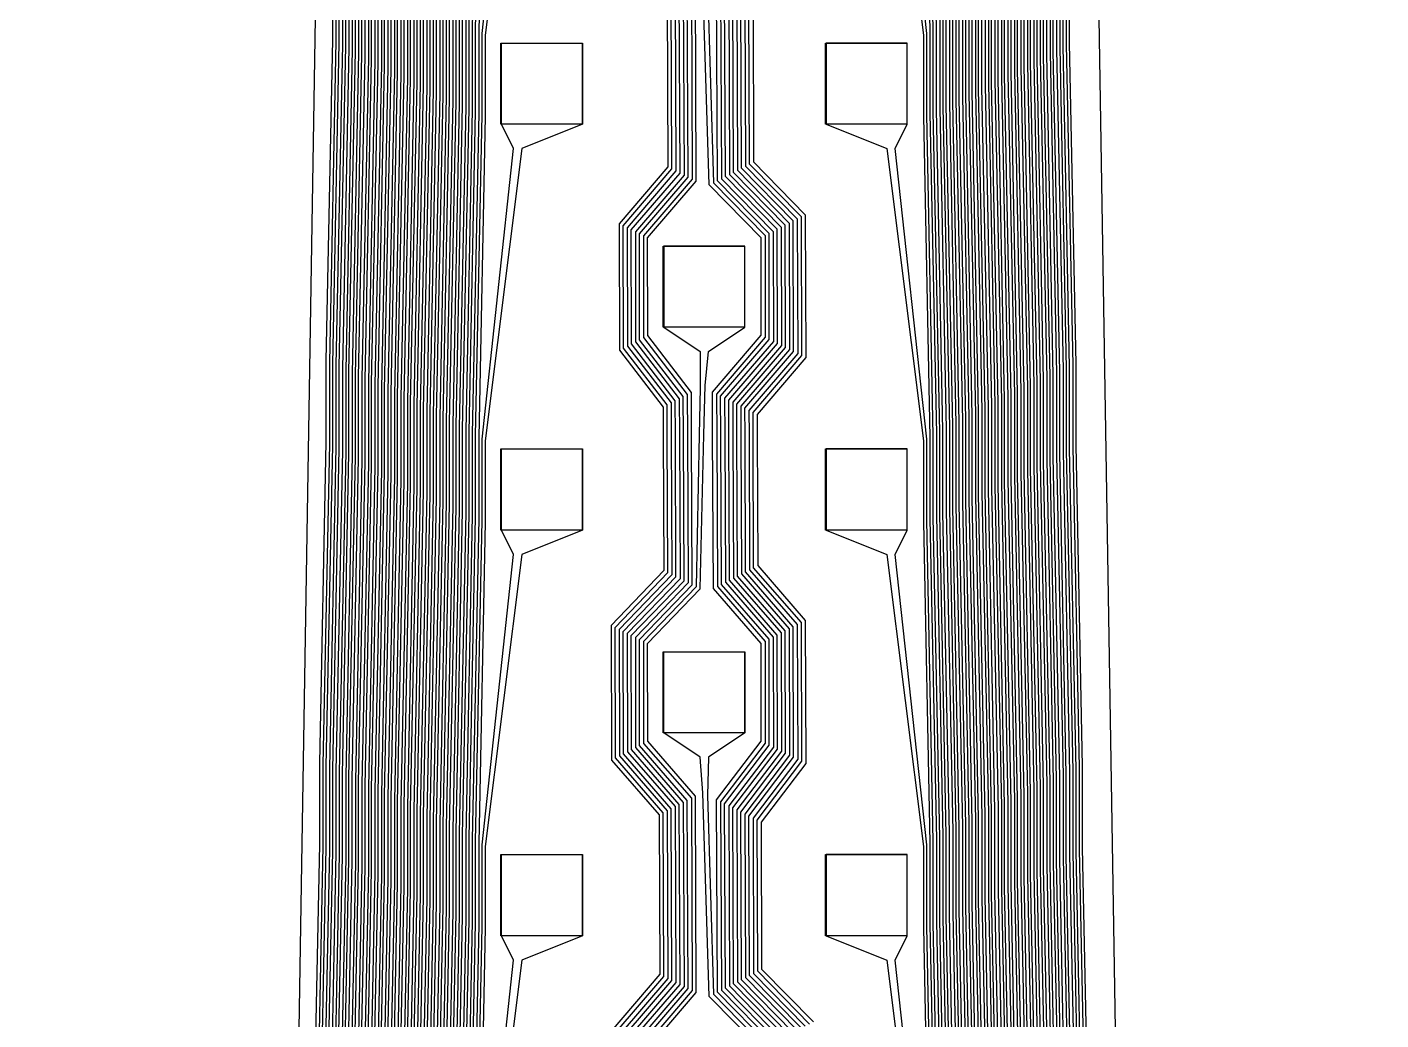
# Model space of a CAD drawing. Header units: inches. Extents: x 106592 to 209533, y 57057 to 74911.
# Drawn here: x 198559.2 to 198726, y 73758.4 to 73880.8 of the extents above; entities that cross this region are included whole.
import ezdxf

# ---------------------------------------------------------------- set-up
doc = ezdxf.new("R2010")
doc.units = ezdxf.units.IN
doc.header["$MEASUREMENT"] = 0
for name, color, linetype in [('metal', 221, 'Continuous'), ('nitride window', 40, 'Continuous'), ('profile', 140, 'Continuous')]:
    doc.layers.add(name, color=color, linetype=linetype)

msp = doc.modelspace()

# ---------------------------------------------------------------- linework, layer by layer
at = {"layer": 'metal'}
for points in [[(198594.42, 73740.46), (198595.22, 73780.06), (198595.22, 73790.06), (198596.02, 73829.66), (198596.02, 73839.66), (198596.82, 73879.25), (198596.82, 73889.25), (198597.62, 73928.85), (198597.62, 73938.85), (198598.42, 73978.45), (198598.42, 73988.45), (198599.22, 74028.05), (198599.22, 74038.05), (198600.02, 74077.64), (198600.02, 74087.64), (198600.82, 74127.24), (198600.82, 74137.24), (198601.62, 74176.84), (198601.62, 74186.84), (198602.42, 74226.44), (198602.42, 74236.44), (198603.22, 74276.03)], [(198603.62, 74275.83), (198602.82, 74236.23), (198602.82, 74226.23), (198602.02, 74186.64), (198602.02, 74176.64), (198601.22, 74137.04), (198601.22, 74127.04), (198600.42, 74087.44), (198600.42, 74077.44), (198599.62, 74037.84), (198599.62, 74027.84), (198598.82, 73988.25), (198598.82, 73978.25), (198598.02, 73938.65), (198598.02, 73928.65), (198597.22, 73889.05), (198597.22, 73879.05), (198596.42, 73839.45), (198596.42, 73829.45), (198595.62, 73789.86), (198595.62, 73779.86), (198594.82, 73740.26)], [(198595.22, 73740.06), (198596.02, 73779.66), (198596.02, 73789.66), (198596.82, 73829.25), (198596.82, 73839.25), (198597.62, 73878.85), (198597.62, 73888.85), (198598.42, 73928.45), (198598.42, 73938.45), (198599.22, 73978.05), (198599.22, 73988.05), (198600.02, 74027.64), (198600.02, 74037.64), (198600.82, 74077.24), (198600.82, 74087.24), (198601.62, 74126.84), (198601.62, 74136.84), (198602.42, 74176.44), (198602.42, 74186.44), (198603.22, 74226.03), (198603.22, 74236.03), (198604.02, 74275.63)], [(198604.42, 74275.43), (198603.62, 74235.83), (198603.62, 74225.83), (198602.82, 74186.23), (198602.82, 74176.23), (198602.02, 74136.64), (198602.02, 74126.64), (198601.22, 74087.04), (198601.22, 74077.04), (198600.42, 74037.44), (198600.42, 74027.44), (198599.62, 73987.84), (198599.62, 73977.84), (198598.82, 73938.25), (198598.82, 73928.25), (198598.02, 73888.65), (198598.02, 73878.65), (198597.22, 73839.05), (198597.22, 73829.05), (198596.42, 73789.45), (198596.42, 73779.45), (198595.62, 73739.86)], [(198596.02, 73739.66), (198596.82, 73779.25), (198596.82, 73789.25), (198597.62, 73828.85), (198597.62, 73838.85), (198598.42, 73878.45), (198598.42, 73888.45), (198599.22, 73928.05), (198599.22, 73938.05), (198600.02, 73977.64), (198600.02, 73987.64), (198600.82, 74027.24), (198600.82, 74037.24), (198601.62, 74076.84), (198601.62, 74086.84), (198602.42, 74126.44), (198602.42, 74136.44), (198603.22, 74176.03), (198603.22, 74186.03), (198604.02, 74225.63), (198604.02, 74235.63), (198604.82, 74275.23)], [(198605.22, 74275.03), (198604.42, 74235.43), (198604.42, 74225.43), (198603.62, 74185.83), (198603.62, 74175.83), (198602.82, 74136.23), (198602.82, 74126.23), (198602.02, 74086.64), (198602.02, 74076.64), (198601.22, 74037.04), (198601.22, 74027.04), (198600.42, 73987.44), (198600.42, 73977.44), (198599.62, 73937.84), (198599.62, 73927.84), (198598.82, 73888.25), (198598.82, 73878.25), (198598.02, 73838.65), (198598.02, 73828.65), (198597.22, 73789.05), (198597.22, 73779.05), (198596.42, 73739.45)], [(198605.62, 74274.83), (198604.82, 74235.23), (198604.82, 74225.23), (198604.02, 74185.63), (198604.02, 74175.63), (198603.22, 74136.03), (198603.22, 74126.03), (198602.42, 74086.44), (198602.42, 74076.44), (198601.62, 74036.84), (198601.62, 74026.84), (198600.82, 73987.24), (198600.82, 73977.24), (198600.02, 73937.64), (198600.02, 73927.64), (198599.22, 73888.05), (198599.22, 73878.05), (198598.42, 73838.45), (198598.42, 73828.45), (198597.62, 73788.85), (198597.62, 73778.85), (198596.82, 73739.25)], [(198597.22, 73739.05), (198598.02, 73778.65), (198598.02, 73788.65), (198598.82, 73828.25), (198598.82, 73838.25), (198599.62, 73877.84), (198599.62, 73887.84), (198600.42, 73927.44), (198600.42, 73937.44), (198601.22, 73977.04), (198601.22, 73987.04), (198602.02, 74026.64), (198602.02, 74036.64), (198602.82, 74076.23), (198602.82, 74086.23), (198603.62, 74125.83), (198603.62, 74135.83), (198604.42, 74175.43), (198604.42, 74185.43), (198605.22, 74225.03), (198605.22, 74235.03), (198606.02, 74274.62)], [(198606.42, 74274.42), (198605.62, 74234.83), (198605.62, 74224.83), (198604.82, 74185.23), (198604.82, 74175.23), (198604.02, 74135.63), (198604.02, 74125.63), (198603.22, 74086.03), (198603.22, 74076.03), (198602.42, 74036.44), (198602.42, 74026.44), (198601.62, 73986.84), (198601.62, 73976.84), (198600.82, 73937.24), (198600.82, 73927.24), (198600.02, 73887.64), (198600.02, 73877.64), (198599.22, 73838.05), (198599.22, 73828.05), (198598.42, 73788.45), (198598.42, 73778.45), (198597.62, 73738.85)], [(198598.02, 73738.65), (198598.82, 73778.25), (198598.82, 73788.25), (198599.62, 73827.84), (198599.62, 73837.84), (198600.42, 73877.44), (198600.42, 73887.44), (198601.22, 73927.04), (198601.22, 73937.04), (198602.02, 73976.64), (198602.02, 73986.64), (198602.82, 74026.23), (198602.82, 74036.23), (198603.62, 74075.83), (198603.62, 74085.83), (198604.42, 74125.43), (198604.42, 74135.43), (198605.22, 74175.03), (198605.22, 74185.03), (198606.02, 74224.62), (198606.02, 74234.62), (198606.82, 74274.22)], [(198687.22, 73738.65), (198686.42, 73778.25), (198686.42, 73788.25), (198685.62, 73827.84), (198685.62, 73837.84), (198684.82, 73877.44), (198684.82, 73887.44), (198684.02, 73927.04), (198684.02, 73937.04), (198683.22, 73976.64), (198683.22, 73986.64), (198682.42, 74026.23), (198682.42, 74036.23), (198681.62, 74075.83), (198681.62, 74085.83), (198680.82, 74125.43), (198680.82, 74135.43), (198680.02, 74175.03), (198680.02, 74185.03), (198679.22, 74224.62), (198679.22, 74234.62), (198678.42, 74274.22)], [(198678.82, 74274.42), (198679.62, 74234.83), (198679.62, 74224.83), (198680.42, 74185.23), (198680.42, 74175.23), (198681.22, 74135.63), (198681.22, 74125.63), (198682.02, 74086.03), (198682.02, 74076.03), (198682.82, 74036.44), (198682.82, 74026.44), (198683.62, 73986.84), (198683.62, 73976.84), (198684.42, 73937.24), (198684.42, 73927.24), (198685.22, 73887.64), (198685.22, 73877.64), (198686.02, 73838.05), (198686.02, 73828.05), (198686.82, 73788.45), (198686.82, 73778.45), (198687.62, 73738.85)], [(198688.02, 73739.05), (198687.22, 73778.65), (198687.22, 73788.65), (198686.42, 73828.25), (198686.42, 73838.25), (198685.62, 73877.84), (198685.62, 73887.84), (198684.82, 73927.44), (198684.82, 73937.44), (198684.02, 73977.04), (198684.02, 73987.04), (198683.22, 74026.64), (198683.22, 74036.64), (198682.42, 74076.23), (198682.42, 74086.23), (198681.62, 74125.83), (198681.62, 74135.83), (198680.82, 74175.43), (198680.82, 74185.43), (198680.02, 74225.03), (198680.02, 74235.03), (198679.22, 74274.62)], [(198679.62, 74274.83), (198680.42, 74235.23), (198680.42, 74225.23), (198681.22, 74185.63), (198681.22, 74175.63), (198682.02, 74136.03), (198682.02, 74126.03), (198682.82, 74086.44), (198682.82, 74076.44), (198683.62, 74036.84), (198683.62, 74026.84), (198684.42, 73987.24), (198684.42, 73977.24), (198685.22, 73937.64), (198685.22, 73927.64), (198686.02, 73888.05), (198686.02, 73878.05), (198686.82, 73838.45), (198686.82, 73828.45), (198687.62, 73788.85), (198687.62, 73778.85), (198688.42, 73739.25)], [(198680.02, 74275.03), (198680.82, 74235.43), (198680.82, 74225.43), (198681.62, 74185.83), (198681.62, 74175.83), (198682.42, 74136.23), (198682.42, 74126.23), (198683.22, 74086.64), (198683.22, 74076.64), (198684.02, 74037.04), (198684.02, 74027.04), (198684.82, 73987.44), (198684.82, 73977.44), (198685.62, 73937.84), (198685.62, 73927.84), (198686.42, 73888.25), (198686.42, 73878.25), (198687.22, 73838.65), (198687.22, 73828.65), (198688.02, 73789.05), (198688.02, 73779.05), (198688.82, 73739.45)], [(198689.22, 73739.66), (198688.42, 73779.25), (198688.42, 73789.25), (198687.62, 73828.85), (198687.62, 73838.85), (198686.82, 73878.45), (198686.82, 73888.45), (198686.02, 73928.05), (198686.02, 73938.05), (198685.22, 73977.64), (198685.22, 73987.64), (198684.42, 74027.24), (198684.42, 74037.24), (198683.62, 74076.84), (198683.62, 74086.84), (198682.82, 74126.44), (198682.82, 74136.44), (198682.02, 74176.03), (198682.02, 74186.03), (198681.22, 74225.63), (198681.22, 74235.63), (198680.42, 74275.23)], [(198680.82, 74275.43), (198681.62, 74235.83), (198681.62, 74225.83), (198682.42, 74186.23), (198682.42, 74176.23), (198683.22, 74136.64), (198683.22, 74126.64), (198684.02, 74087.04), (198684.02, 74077.04), (198684.82, 74037.44), (198684.82, 74027.44), (198685.62, 73987.84), (198685.62, 73977.84), (198686.42, 73938.25), (198686.42, 73928.25), (198687.22, 73888.65), (198687.22, 73878.65), (198688.02, 73839.05), (198688.02, 73829.05), (198688.82, 73789.45), (198688.82, 73779.45), (198689.62, 73739.86)], [(198690.02, 73740.06), (198689.22, 73779.66), (198689.22, 73789.66), (198688.42, 73829.25), (198688.42, 73839.25), (198687.62, 73878.85), (198687.62, 73888.85), (198686.82, 73928.45), (198686.82, 73938.45), (198686.02, 73978.05), (198686.02, 73988.05), (198685.22, 74027.64), (198685.22, 74037.64), (198684.42, 74077.24), (198684.42, 74087.24), (198683.62, 74126.84), (198683.62, 74136.84), (198682.82, 74176.44), (198682.82, 74186.44), (198682.02, 74226.03), (198682.02, 74236.03), (198681.22, 74275.63)], [(198598.42, 73738.45), (198599.22, 73778.05), (198599.22, 73788.05), (198600.02, 73827.64), (198600.02, 73837.64), (198600.82, 73877.24), (198600.82, 73887.24), (198601.62, 73926.84), (198601.62, 73936.84), (198602.42, 73976.44), (198602.42, 73986.44), (198603.22, 74026.03), (198603.22, 74036.03), (198604.02, 74075.63), (198604.02, 74085.63), (198604.82, 74125.23), (198604.82, 74135.23), (198605.62, 74174.83), (198605.62, 74184.83), (198606.42, 74224.42), (198606.42, 74234.42), (198607.22, 74274.02)], [(198607.62, 74273.82), (198606.82, 74234.22), (198606.82, 74224.22), (198606.02, 74184.62), (198606.02, 74174.62), (198605.22, 74135.03), (198605.22, 74125.03), (198604.42, 74085.43), (198604.42, 74075.43), (198603.62, 74035.83), (198603.62, 74025.83), (198602.82, 73986.23), (198602.82, 73976.23), (198602.02, 73936.64), (198602.02, 73926.64), (198601.22, 73887.04), (198601.22, 73877.04), (198600.42, 73837.44), (198600.42, 73827.44), (198599.62, 73787.84), (198599.62, 73777.84), (198598.82, 73738.25)], [(198599.22, 73738.05), (198600.02, 73777.64), (198600.02, 73787.64), (198600.82, 73827.24), (198600.82, 73837.24), (198601.62, 73876.84), (198601.62, 73886.84), (198602.42, 73926.44), (198602.42, 73936.44), (198603.22, 73976.03), (198603.22, 73986.03), (198604.02, 74025.63), (198604.02, 74035.63), (198604.82, 74075.23), (198604.82, 74085.23), (198605.62, 74124.83), (198605.62, 74134.83), (198606.42, 74174.42), (198606.42, 74184.42), (198607.22, 74224.02), (198607.22, 74234.02), (198608.02, 74273.62)], [(198608.42, 74273.42), (198607.62, 74233.82), (198607.62, 74223.82), (198606.82, 74184.22), (198606.82, 74174.22), (198606.02, 74134.62), (198606.02, 74124.62), (198605.22, 74085.03), (198605.22, 74075.03), (198604.42, 74035.43), (198604.42, 74025.43), (198603.62, 73985.83), (198603.62, 73975.83), (198602.82, 73936.23), (198602.82, 73926.23), (198602.02, 73886.64), (198602.02, 73876.64), (198601.22, 73837.04), (198601.22, 73827.04), (198600.42, 73787.44), (198600.42, 73777.44), (198599.62, 73737.84)], [(198600.02, 73737.64), (198600.82, 73777.24), (198600.82, 73787.24), (198601.62, 73826.84), (198601.62, 73836.84), (198602.42, 73876.44), (198602.42, 73886.44), (198603.22, 73926.03), (198603.22, 73936.03), (198604.02, 73975.63), (198604.02, 73985.63), (198604.82, 74025.23), (198604.82, 74035.23), (198605.62, 74074.83), (198605.62, 74084.83), (198606.42, 74124.42), (198606.42, 74134.42), (198607.22, 74174.02), (198607.22, 74184.02), (198608.02, 74223.62), (198608.02, 74233.62), (198608.82, 74273.22)], [(198609.22, 74273.01), (198608.42, 74233.42), (198608.42, 74223.42), (198607.62, 74183.82), (198607.62, 74173.82), (198606.82, 74134.22), (198606.82, 74124.22), (198606.02, 74084.62), (198606.02, 74074.62), (198605.22, 74035.03), (198605.22, 74025.03), (198604.42, 73985.43), (198604.42, 73975.43), (198603.62, 73935.83), (198603.62, 73925.83), (198602.82, 73886.23), (198602.82, 73876.23), (198602.02, 73836.64), (198602.02, 73826.64), (198601.22, 73787.04), (198601.22, 73777.04), (198600.42, 73737.44)], [(198600.82, 73737.24), (198601.62, 73776.84), (198601.62, 73786.84), (198602.42, 73826.44), (198602.42, 73836.44), (198603.22, 73876.03), (198603.22, 73886.03), (198604.02, 73925.63), (198604.02, 73935.63), (198604.82, 73975.23), (198604.82, 73985.23), (198605.62, 74024.83), (198605.62, 74034.83), (198606.42, 74074.42), (198606.42, 74084.42), (198607.22, 74124.02), (198607.22, 74134.02), (198608.02, 74173.62), (198608.02, 74183.62), (198608.82, 74223.22), (198608.82, 74233.22), (198609.62, 74272.81)], [(198610.02, 74272.61), (198609.22, 74233.01), (198609.22, 74223.01), (198608.42, 74183.42), (198608.42, 74173.42), (198607.62, 74133.82), (198607.62, 74123.82), (198606.82, 74084.22), (198606.82, 74074.22), (198606.02, 74034.62), (198606.02, 74024.62), (198605.22, 73985.03), (198605.22, 73975.03), (198604.42, 73935.43), (198604.42, 73925.43), (198603.62, 73885.83), (198603.62, 73875.83), (198602.82, 73836.23), (198602.82, 73826.23), (198602.02, 73786.64), (198602.02, 73776.64), (198601.22, 73737.04)], [(198675.22, 74272.61), (198676.02, 74233.01), (198676.02, 74223.01), (198676.82, 74183.42), (198676.82, 74173.42), (198677.62, 74133.82), (198677.62, 74123.82), (198678.42, 74084.22), (198678.42, 74074.22), (198679.22, 74034.62), (198679.22, 74024.62), (198680.02, 73985.03), (198680.02, 73975.03), (198680.82, 73935.43), (198680.82, 73925.43), (198681.62, 73885.83), (198681.62, 73875.83), (198682.42, 73836.23), (198682.42, 73826.23), (198683.22, 73786.64), (198683.22, 73776.64), (198684.02, 73737.04)], [(198684.42, 73737.24), (198683.62, 73776.84), (198683.62, 73786.84), (198682.82, 73826.44), (198682.82, 73836.44), (198682.02, 73876.03), (198682.02, 73886.03), (198681.22, 73925.63), (198681.22, 73935.63), (198680.42, 73975.23), (198680.42, 73985.23), (198679.62, 74024.83), (198679.62, 74034.83), (198678.82, 74074.42), (198678.82, 74084.42), (198678.02, 74124.02), (198678.02, 74134.02), (198677.22, 74173.62), (198677.22, 74183.62), (198676.42, 74223.22), (198676.42, 74233.22), (198675.62, 74272.81)], [(198676.02, 74273.01), (198676.82, 74233.42), (198676.82, 74223.42), (198677.62, 74183.82), (198677.62, 74173.82), (198678.42, 74134.22), (198678.42, 74124.22), (198679.22, 74084.62), (198679.22, 74074.62), (198680.02, 74035.03), (198680.02, 74025.03), (198680.82, 73985.43), (198680.82, 73975.43), (198681.62, 73935.83), (198681.62, 73925.83), (198682.42, 73886.23), (198682.42, 73876.23), (198683.22, 73836.64), (198683.22, 73826.64), (198684.02, 73787.04), (198684.02, 73777.04), (198684.82, 73737.44)], [(198685.22, 73737.64), (198684.42, 73777.24), (198684.42, 73787.24), (198683.62, 73826.84), (198683.62, 73836.84), (198682.82, 73876.44), (198682.82, 73886.44), (198682.02, 73926.03), (198682.02, 73936.03), (198681.22, 73975.63), (198681.22, 73985.63), (198680.42, 74025.23), (198680.42, 74035.23), (198679.62, 74074.83), (198679.62, 74084.83), (198678.82, 74124.42), (198678.82, 74134.42), (198678.02, 74174.02), (198678.02, 74184.02), (198677.22, 74223.62), (198677.22, 74233.62), (198676.42, 74273.22)], [(198676.82, 74273.42), (198677.62, 74233.82), (198677.62, 74223.82), (198678.42, 74184.22), (198678.42, 74174.22), (198679.22, 74134.62), (198679.22, 74124.62), (198680.02, 74085.03), (198680.02, 74075.03), (198680.82, 74035.43), (198680.82, 74025.43), (198681.62, 73985.83), (198681.62, 73975.83), (198682.42, 73936.23), (198682.42, 73926.23), (198683.22, 73886.64), (198683.22, 73876.64), (198684.02, 73837.04), (198684.02, 73827.04), (198684.82, 73787.44), (198684.82, 73777.44), (198685.62, 73737.84)], [(198686.02, 73738.05), (198685.22, 73777.64), (198685.22, 73787.64), (198684.42, 73827.24), (198684.42, 73837.24), (198683.62, 73876.84), (198683.62, 73886.84), (198682.82, 73926.44), (198682.82, 73936.44), (198682.02, 73976.03), (198682.02, 73986.03), (198681.22, 74025.63), (198681.22, 74035.63), (198680.42, 74075.23), (198680.42, 74085.23), (198679.62, 74124.83), (198679.62, 74134.83), (198678.82, 74174.42), (198678.82, 74184.42), (198678.02, 74224.02), (198678.02, 74234.02), (198677.22, 74273.62)], [(198677.62, 74273.82), (198678.42, 74234.22), (198678.42, 74224.22), (198679.22, 74184.62), (198679.22, 74174.62), (198680.02, 74135.03), (198680.02, 74125.03), (198680.82, 74085.43), (198680.82, 74075.43), (198681.62, 74035.83), (198681.62, 74025.83), (198682.42, 73986.23), (198682.42, 73976.23), (198683.22, 73936.64), (198683.22, 73926.64), (198684.02, 73887.04), (198684.02, 73877.04), (198684.82, 73837.44), (198684.82, 73827.44), (198685.62, 73787.84), (198685.62, 73777.84), (198686.42, 73738.25)], [(198686.82, 73738.45), (198686.02, 73778.05), (198686.02, 73788.05), (198685.22, 73827.64), (198685.22, 73837.64), (198684.42, 73877.24), (198684.42, 73887.24), (198683.62, 73926.84), (198683.62, 73936.84), (198682.82, 73976.44), (198682.82, 73986.44), (198682.02, 74026.03), (198682.02, 74036.03), (198681.22, 74075.63), (198681.22, 74085.63), (198680.42, 74125.23), (198680.42, 74135.23), (198679.62, 74174.83), (198679.62, 74184.83), (198678.82, 74224.42), (198678.82, 74234.42), (198678.02, 74274.02)], [(198601.62, 73736.84), (198602.42, 73776.44), (198602.42, 73786.44), (198603.22, 73826.03), (198603.22, 73836.03), (198604.02, 73875.63), (198604.02, 73885.63), (198604.82, 73925.23), (198604.82, 73935.23), (198605.62, 73974.83), (198605.62, 73984.83), (198606.42, 74024.42), (198606.42, 74034.42), (198607.22, 74074.02), (198607.22, 74084.02), (198608.02, 74123.62), (198608.02, 74133.62), (198608.82, 74173.22), (198608.82, 74183.22), (198609.62, 74222.81), (198609.62, 74232.81), (198610.42, 74272.41)], [(198610.82, 74272.21), (198610.02, 74232.61), (198610.02, 74222.61), (198609.22, 74183.01), (198609.22, 74173.01), (198608.42, 74133.42), (198608.42, 74123.42), (198607.62, 74083.82), (198607.62, 74073.82), (198606.82, 74034.22), (198606.82, 74024.22), (198606.02, 73984.62), (198606.02, 73974.62), (198605.22, 73935.03), (198605.22, 73925.03), (198604.42, 73885.43), (198604.42, 73875.43), (198603.62, 73835.83), (198603.62, 73825.83), (198602.82, 73786.23), (198602.82, 73776.23), (198602.02, 73736.64)], [(198602.42, 73736.44), (198603.22, 73776.03), (198603.22, 73786.03), (198604.02, 73825.63), (198604.02, 73835.63), (198604.82, 73875.23), (198604.82, 73885.23), (198605.62, 73924.83), (198605.62, 73934.83), (198606.42, 73974.42), (198606.42, 73984.42), (198607.22, 74024.02), (198607.22, 74034.02), (198608.02, 74073.62), (198608.02, 74083.62), (198608.82, 74123.22), (198608.82, 74133.22), (198609.62, 74172.81), (198609.62, 74182.81), (198610.42, 74222.41), (198610.42, 74232.41), (198611.22, 74272.01)], [(198611.62, 74271.81), (198610.82, 74232.21), (198610.82, 74222.21), (198610.02, 74182.61), (198610.02, 74172.61), (198609.22, 74133.01), (198609.22, 74123.01), (198608.42, 74083.42), (198608.42, 74073.42), (198607.62, 74033.82), (198607.62, 74023.82), (198606.82, 73984.22), (198606.82, 73974.22), (198606.02, 73934.62), (198606.02, 73924.62), (198605.22, 73885.03), (198605.22, 73875.03), (198604.42, 73835.43), (198604.42, 73825.43), (198603.62, 73785.83), (198603.62, 73775.83), (198602.82, 73736.23)], [(198603.22, 73736.03), (198604.02, 73775.63), (198604.02, 73785.63), (198604.82, 73825.23), (198604.82, 73835.23), (198605.62, 73874.83), (198605.62, 73884.83), (198606.42, 73924.42), (198606.42, 73934.42), (198607.22, 73974.02), (198607.22, 73984.02), (198608.02, 74023.62), (198608.02, 74033.62), (198608.82, 74073.22), (198608.82, 74083.22), (198609.62, 74122.81), (198609.62, 74132.81), (198610.42, 74172.41), (198610.42, 74182.41), (198611.22, 74222.01), (198611.22, 74232.01), (198612.02, 74271.61)], [(198612.42, 74271.4), (198611.62, 74231.81), (198611.62, 74221.81), (198610.82, 74182.21), (198610.82, 74172.21), (198610.02, 74132.61), (198610.02, 74122.61), (198609.22, 74083.01), (198609.22, 74073.01), (198608.42, 74033.42), (198608.42, 74023.42), (198607.62, 73983.82), (198607.62, 73973.82), (198606.82, 73934.22), (198606.82, 73924.22), (198606.02, 73884.62), (198606.02, 73874.62), (198605.22, 73835.03), (198605.22, 73825.03), (198604.42, 73785.43), (198604.42, 73775.43), (198603.62, 73735.83)], [(198604.02, 73735.63), (198604.82, 73775.23), (198604.82, 73785.23), (198605.62, 73824.83), (198605.62, 73834.83), (198606.42, 73874.42), (198606.42, 73884.42), (198607.22, 73924.02), (198607.22, 73934.02), (198608.02, 73973.62), (198608.02, 73983.62), (198608.82, 74023.22), (198608.82, 74033.22), (198609.62, 74072.81), (198609.62, 74082.81), (198610.42, 74122.41), (198610.42, 74132.41), (198611.22, 74172.01), (198611.22, 74182.01), (198612.02, 74221.61), (198612.02, 74231.61), (198612.82, 74271.2)], [(198613.22, 74271), (198612.42, 74231.4), (198612.42, 74221.4), (198611.62, 74181.81), (198611.62, 74171.81), (198610.82, 74132.21), (198610.82, 74122.21), (198610.02, 74082.61), (198610.02, 74072.61), (198609.22, 74033.01), (198609.22, 74023.01), (198608.42, 73983.42), (198608.42, 73973.42), (198607.62, 73933.82), (198607.62, 73923.82), (198606.82, 73884.22), (198606.82, 73874.22), (198606.02, 73834.62), (198606.02, 73824.62), (198605.22, 73785.03), (198605.22, 73775.03), (198604.42, 73735.43)], [(198672.02, 74271), (198672.82, 74231.4), (198672.82, 74221.4), (198673.62, 74181.81), (198673.62, 74171.81), (198674.42, 74132.21), (198674.42, 74122.21), (198675.22, 74082.61), (198675.22, 74072.61), (198676.02, 74033.01), (198676.02, 74023.01), (198676.82, 73983.42), (198676.82, 73973.42), (198677.62, 73933.82), (198677.62, 73923.82), (198678.42, 73884.22), (198678.42, 73874.22), (198679.22, 73834.62), (198679.22, 73824.62), (198680.02, 73785.03), (198680.02, 73775.03), (198680.82, 73735.43)], [(198681.22, 73735.63), (198680.42, 73775.23), (198680.42, 73785.23), (198679.62, 73824.83), (198679.62, 73834.83), (198678.82, 73874.42), (198678.82, 73884.42), (198678.02, 73924.02), (198678.02, 73934.02), (198677.22, 73973.62), (198677.22, 73983.62), (198676.42, 74023.22), (198676.42, 74033.22), (198675.62, 74072.81), (198675.62, 74082.81), (198674.82, 74122.41), (198674.82, 74132.41), (198674.02, 74172.01), (198674.02, 74182.01), (198673.22, 74221.61), (198673.22, 74231.61), (198672.42, 74271.2)], [(198672.82, 74271.4), (198673.62, 74231.81), (198673.62, 74221.81), (198674.42, 74182.21), (198674.42, 74172.21), (198675.22, 74132.61), (198675.22, 74122.61), (198676.02, 74083.01), (198676.02, 74073.01), (198676.82, 74033.42), (198676.82, 74023.42), (198677.62, 73983.82), (198677.62, 73973.82), (198678.42, 73934.22), (198678.42, 73924.22), (198679.22, 73884.62), (198679.22, 73874.62), (198680.02, 73835.03), (198680.02, 73825.03), (198680.82, 73785.43), (198680.82, 73775.43), (198681.62, 73735.83)], [(198682.02, 73736.03), (198681.22, 73775.63), (198681.22, 73785.63), (198680.42, 73825.23), (198680.42, 73835.23), (198679.62, 73874.83), (198679.62, 73884.83), (198678.82, 73924.42), (198678.82, 73934.42), (198678.02, 73974.02), (198678.02, 73984.02), (198677.22, 74023.62), (198677.22, 74033.62), (198676.42, 74073.22), (198676.42, 74083.22), (198675.62, 74122.81), (198675.62, 74132.81), (198674.82, 74172.41), (198674.82, 74182.41), (198674.02, 74222.01), (198674.02, 74232.01), (198673.22, 74271.61)], [(198673.62, 74271.81), (198674.42, 74232.21), (198674.42, 74222.21), (198675.22, 74182.61), (198675.22, 74172.61), (198676.02, 74133.01), (198676.02, 74123.01), (198676.82, 74083.42), (198676.82, 74073.42), (198677.62, 74033.82), (198677.62, 74023.82), (198678.42, 73984.22), (198678.42, 73974.22), (198679.22, 73934.62), (198679.22, 73924.62), (198680.02, 73885.03), (198680.02, 73875.03), (198680.82, 73835.43), (198680.82, 73825.43), (198681.62, 73785.83), (198681.62, 73775.83), (198682.42, 73736.23)], [(198682.82, 73736.44), (198682.02, 73776.03), (198682.02, 73786.03), (198681.22, 73825.63), (198681.22, 73835.63), (198680.42, 73875.23), (198680.42, 73885.23), (198679.62, 73924.83), (198679.62, 73934.83), (198678.82, 73974.42), (198678.82, 73984.42), (198678.02, 74024.02), (198678.02, 74034.02), (198677.22, 74073.62), (198677.22, 74083.62), (198676.42, 74123.22), (198676.42, 74133.22), (198675.62, 74172.81), (198675.62, 74182.81), (198674.82, 74222.41), (198674.82, 74232.41), (198674.02, 74272.01)], [(198674.42, 74272.21), (198675.22, 74232.61), (198675.22, 74222.61), (198676.02, 74183.01), (198676.02, 74173.01), (198676.82, 74133.42), (198676.82, 74123.42), (198677.62, 74083.82), (198677.62, 74073.82), (198678.42, 74034.22), (198678.42, 74024.22), (198679.22, 73984.62), (198679.22, 73974.62), (198680.02, 73935.03), (198680.02, 73925.03), (198680.82, 73885.43), (198680.82, 73875.43), (198681.62, 73835.83), (198681.62, 73825.83), (198682.42, 73786.23), (198682.42, 73776.23), (198683.22, 73736.64)], [(198683.62, 73736.84), (198682.82, 73776.44), (198682.82, 73786.44), (198682.02, 73826.03), (198682.02, 73836.03), (198681.22, 73875.63), (198681.22, 73885.63), (198680.42, 73925.23), (198680.42, 73935.23), (198679.62, 73974.83), (198679.62, 73984.83), (198678.82, 74024.42), (198678.82, 74034.42), (198678.02, 74074.02), (198678.02, 74084.02), (198677.22, 74123.62), (198677.22, 74133.62), (198676.42, 74173.22), (198676.42, 74183.22), (198675.62, 74222.81), (198675.62, 74232.81), (198674.82, 74272.41)], [(198604.82, 73735.23), (198605.62, 73774.83), (198605.62, 73784.83), (198606.42, 73824.42), (198606.42, 73834.42), (198607.22, 73874.02), (198607.22, 73884.02), (198608.02, 73923.62), (198608.02, 73933.62), (198608.82, 73973.22), (198608.82, 73983.22), (198609.62, 74022.81), (198609.62, 74032.81), (198610.42, 74072.41), (198610.42, 74082.41), (198611.22, 74122.01), (198611.22, 74132.01), (198612.02, 74171.61), (198612.02, 74181.61), (198612.82, 74221.2), (198612.82, 74231.2), (198613.62, 74270.8)], [(198614.02, 74270.6), (198613.22, 74231), (198613.22, 74221), (198612.42, 74181.4), (198612.42, 74171.4), (198611.62, 74131.81), (198611.62, 74121.81), (198610.82, 74082.21), (198610.82, 74072.21), (198610.02, 74032.61), (198610.02, 74022.61), (198609.22, 73983.01), (198609.22, 73973.01), (198608.42, 73933.42), (198608.42, 73923.42), (198607.62, 73883.82), (198607.62, 73873.82), (198606.82, 73834.22), (198606.82, 73824.22), (198606.02, 73784.62), (198606.02, 73774.62), (198605.22, 73735.03)], [(198605.62, 73734.83), (198606.42, 73774.42), (198606.42, 73784.42), (198607.22, 73824.02), (198607.22, 73834.02), (198608.02, 73873.62), (198608.02, 73883.62), (198608.82, 73923.22), (198608.82, 73933.22), (198609.62, 73972.81), (198609.62, 73982.81), (198610.42, 74022.41), (198610.42, 74032.41), (198611.22, 74072.01), (198611.22, 74082.01), (198612.02, 74121.61), (198612.02, 74131.61), (198612.82, 74171.2), (198612.82, 74181.2), (198613.62, 74220.8), (198613.62, 74230.8), (198614.42, 74270.4)], [(198614.82, 74270.2), (198614.02, 74230.6), (198614.02, 74220.6), (198613.22, 74181), (198613.22, 74171), (198612.42, 74131.4), (198612.42, 74121.4), (198611.62, 74081.81), (198611.62, 74071.81), (198610.82, 74032.21), (198610.82, 74022.21), (198610.02, 73982.61), (198610.02, 73972.61), (198609.22, 73933.01), (198609.22, 73923.01), (198608.42, 73883.42), (198608.42, 73873.42), (198607.62, 73833.82), (198607.62, 73823.82), (198606.82, 73784.22), (198606.82, 73774.22), (198606.02, 73734.62)], [(198606.42, 73734.42), (198607.22, 73774.02), (198607.22, 73784.02), (198608.02, 73823.62), (198608.02, 73833.62), (198608.82, 73873.22), (198608.82, 73883.22), (198609.62, 73922.81), (198609.62, 73932.81), (198610.42, 73972.41), (198610.42, 73982.41), (198611.22, 74022.01), (198611.22, 74032.01), (198612.02, 74071.61), (198612.02, 74081.61), (198612.82, 74121.2), (198612.82, 74131.2), (198613.62, 74170.8), (198613.62, 74180.8), (198614.42, 74220.4), (198614.42, 74230.4), (198615.22, 74269.99)], [(198615.62, 74269.79), (198614.82, 74230.2), (198614.82, 74220.2), (198614.02, 74180.6), (198614.02, 74170.6), (198613.22, 74131), (198613.22, 74121), (198612.42, 74081.4), (198612.42, 74071.4), (198611.62, 74031.81), (198611.62, 74021.81), (198610.82, 73982.21), (198610.82, 73972.21), (198610.02, 73932.61), (198610.02, 73922.61), (198609.22, 73883.01), (198609.22, 73873.01), (198608.42, 73833.42), (198608.42, 73823.42), (198607.62, 73783.82), (198607.62, 73773.82), (198606.82, 73734.22)], [(198669.62, 74269.79), (198670.42, 74230.2), (198670.42, 74220.2), (198671.22, 74180.6), (198671.22, 74170.6), (198672.02, 74131), (198672.02, 74121), (198672.82, 74081.4), (198672.82, 74071.4), (198673.62, 74031.81), (198673.62, 74021.81), (198674.42, 73982.21), (198674.42, 73972.21), (198675.22, 73932.61), (198675.22, 73922.61), (198676.02, 73883.01), (198676.02, 73873.01), (198676.82, 73833.42), (198676.82, 73823.42), (198677.62, 73783.82), (198677.62, 73773.82), (198678.42, 73734.22)], [(198678.82, 73734.42), (198678.02, 73774.02), (198678.02, 73784.02), (198677.22, 73823.62), (198677.22, 73833.62), (198676.42, 73873.22), (198676.42, 73883.22), (198675.62, 73922.81), (198675.62, 73932.81), (198674.82, 73972.41), (198674.82, 73982.41), (198674.02, 74022.01), (198674.02, 74032.01), (198673.22, 74071.61), (198673.22, 74081.61), (198672.42, 74121.2), (198672.42, 74131.2), (198671.62, 74170.8), (198671.62, 74180.8), (198670.82, 74220.4), (198670.82, 74230.4), (198670.02, 74269.99)], [(198679.22, 73734.62), (198678.42, 73774.22), (198678.42, 73784.22), (198677.62, 73823.82), (198677.62, 73833.82), (198676.82, 73873.42), (198676.82, 73883.42), (198676.02, 73923.01), (198676.02, 73933.01), (198675.22, 73972.61), (198675.22, 73982.61), (198674.42, 74022.21), (198674.42, 74032.21), (198673.62, 74071.81), (198673.62, 74081.81), (198672.82, 74121.4), (198672.82, 74131.4), (198672.02, 74171), (198672.02, 74181), (198671.22, 74220.6), (198671.22, 74230.6), (198670.42, 74270.2)], [(198670.82, 74270.4), (198671.62, 74230.8), (198671.62, 74220.8), (198672.42, 74181.2), (198672.42, 74171.2), (198673.22, 74131.61), (198673.22, 74121.61), (198674.02, 74082.01), (198674.02, 74072.01), (198674.82, 74032.41), (198674.82, 74022.41), (198675.62, 73982.81), (198675.62, 73972.81), (198676.42, 73933.22), (198676.42, 73923.22), (198677.22, 73883.62), (198677.22, 73873.62), (198678.02, 73834.02), (198678.02, 73824.02), (198678.82, 73784.42), (198678.82, 73774.42), (198679.62, 73734.83)], [(198671.22, 74270.6), (198672.02, 74231), (198672.02, 74221), (198672.82, 74181.4), (198672.82, 74171.4), (198673.62, 74131.81), (198673.62, 74121.81), (198674.42, 74082.21), (198674.42, 74072.21), (198675.22, 74032.61), (198675.22, 74022.61), (198676.02, 73983.01), (198676.02, 73973.01), (198676.82, 73933.42), (198676.82, 73923.42), (198677.62, 73883.82), (198677.62, 73873.82), (198678.42, 73834.22), (198678.42, 73824.22), (198679.22, 73784.62), (198679.22, 73774.62), (198680.02, 73735.03)], [(198680.42, 73735.23), (198679.62, 73774.83), (198679.62, 73784.83), (198678.82, 73824.42), (198678.82, 73834.42), (198678.02, 73874.02), (198678.02, 73884.02), (198677.22, 73923.62), (198677.22, 73933.62), (198676.42, 73973.22), (198676.42, 73983.22), (198675.62, 74022.81), (198675.62, 74032.81), (198674.82, 74072.41), (198674.82, 74082.41), (198674.02, 74122.01), (198674.02, 74132.01), (198673.22, 74171.61), (198673.22, 74181.61), (198672.42, 74221.2), (198672.42, 74231.2), (198671.62, 74270.8)], [(198607.22, 73734.02), (198608.02, 73773.62), (198608.02, 73783.62), (198608.82, 73823.22), (198608.82, 73833.22), (198609.62, 73872.81), (198609.62, 73882.81), (198610.42, 73922.41), (198610.42, 73932.41), (198611.22, 73972.01), (198611.22, 73982.01), (198612.02, 74021.61), (198612.02, 74031.61), (198612.82, 74071.2), (198612.82, 74081.2), (198613.62, 74120.8), (198613.62, 74130.8), (198614.42, 74170.4), (198614.42, 74180.4), (198615.22, 74219.99), (198615.22, 74229.99), (198619.12, 74265.79)], [(198620.12, 74265.79), (198615.62, 74229.79), (198615.62, 74219.79), (198614.82, 74180.2), (198614.82, 74170.2), (198614.02, 74130.6), (198614.02, 74120.6), (198613.22, 74081), (198613.22, 74071), (198612.42, 74031.4), (198612.42, 74021.4), (198611.62, 73981.81), (198611.62, 73971.81), (198610.82, 73932.21), (198610.82, 73922.21), (198610.02, 73882.61), (198610.02, 73872.61), (198609.22, 73833.01), (198609.22, 73823.01), (198608.42, 73783.42), (198608.42, 73773.42), (198607.62, 73733.82)], [(198665.12, 74265.79), (198669.62, 74229.79), (198669.62, 74219.79), (198670.42, 74180.2), (198670.42, 74170.2), (198671.22, 74130.6), (198671.22, 74120.6), (198672.02, 74081), (198672.02, 74071), (198672.82, 74031.4), (198672.82, 74021.4), (198673.62, 73981.81), (198673.62, 73971.81), (198674.42, 73932.21), (198674.42, 73922.21), (198675.22, 73882.61), (198675.22, 73872.61), (198676.02, 73833.01), (198676.02, 73823.01), (198676.82, 73783.42), (198676.82, 73773.42), (198677.62, 73733.82)], [(198678.02, 73734.02), (198677.22, 73773.62), (198677.22, 73783.62), (198676.42, 73823.22), (198676.42, 73833.22), (198675.62, 73872.81), (198675.62, 73882.81), (198674.82, 73922.41), (198674.82, 73932.41), (198674.02, 73972.01), (198674.02, 73982.01), (198673.22, 74021.61), (198673.22, 74031.61), (198672.42, 74071.2), (198672.42, 74081.2), (198671.62, 74120.8), (198671.62, 74130.8), (198670.82, 74170.4), (198670.82, 74180.4), (198670.02, 74219.99), (198670.02, 74229.99), (198666.12, 74265.79)], [(198608.02, 73733.62), (198608.82, 73773.22), (198608.82, 73783.22), (198609.62, 73822.81), (198609.62, 73832.81), (198610.42, 73872.41), (198610.42, 73882.41), (198611.22, 73922.01), (198611.22, 73932.01), (198612.02, 73971.61), (198612.02, 73981.61), (198612.82, 74021.2), (198612.82, 74031.2), (198613.62, 74070.8), (198613.62, 74080.8), (198614.42, 74120.4)], [(198614.82, 74120.2), (198614.02, 74080.6), (198614.02, 74070.6), (198613.22, 74031), (198613.22, 74021), (198612.42, 73981.4), (198612.42, 73971.4), (198611.62, 73931.81), (198611.62, 73921.81), (198610.82, 73882.21), (198610.82, 73872.21), (198610.02, 73832.61), (198610.02, 73822.61), (198609.22, 73783.01), (198609.22, 73773.01), (198608.42, 73733.42)], [(198608.82, 73733.22), (198609.62, 73772.81), (198609.62, 73782.81), (198610.42, 73822.41), (198610.42, 73832.41), (198611.22, 73872.01), (198611.22, 73882.01), (198612.02, 73921.61), (198612.02, 73931.61), (198612.82, 73971.2), (198612.82, 73981.2), (198613.62, 74020.8), (198613.62, 74030.8), (198614.42, 74070.4), (198614.42, 74080.4), (198615.22, 74119.99)], [(198615.62, 74119.79), (198614.82, 74080.2), (198614.82, 74070.2), (198614.02, 74030.6), (198614.02, 74020.6), (198613.22, 73981), (198613.22, 73971), (198612.42, 73931.4), (198612.42, 73921.4), (198611.62, 73881.81), (198611.62, 73871.81), (198610.82, 73832.21), (198610.82, 73822.21), (198610.02, 73782.61), (198610.02, 73772.61), (198609.22, 73733.01)], [(198669.62, 74119.79), (198670.42, 74080.2), (198670.42, 74070.2), (198671.22, 74030.6), (198671.22, 74020.6), (198672.02, 73981), (198672.02, 73971), (198672.82, 73931.4), (198672.82, 73921.4), (198673.62, 73881.81), (198673.62, 73871.81), (198674.42, 73832.21), (198674.42, 73822.21), (198675.22, 73782.61), (198675.22, 73772.61), (198676.02, 73733.01)], [(198676.42, 73733.22), (198675.62, 73772.81), (198675.62, 73782.81), (198674.82, 73822.41), (198674.82, 73832.41), (198674.02, 73872.01), (198674.02, 73882.01), (198673.22, 73921.61), (198673.22, 73931.61), (198672.42, 73971.2), (198672.42, 73981.2), (198671.62, 74020.8), (198671.62, 74030.8), (198670.82, 74070.4), (198670.82, 74080.4), (198670.02, 74119.99)], [(198670.42, 74120.2), (198671.22, 74080.6), (198671.22, 74070.6), (198672.02, 74031), (198672.02, 74021), (198672.82, 73981.4), (198672.82, 73971.4), (198673.62, 73931.81), (198673.62, 73921.81), (198674.42, 73882.21), (198674.42, 73872.21), (198675.22, 73832.61), (198675.22, 73822.61), (198676.02, 73783.01), (198676.02, 73773.01), (198676.82, 73733.42)], [(198677.22, 73733.62), (198676.42, 73773.22), (198676.42, 73783.22), (198675.62, 73822.81), (198675.62, 73832.81), (198674.82, 73872.41), (198674.82, 73882.41), (198674.02, 73922.01), (198674.02, 73932.01), (198673.22, 73971.61), (198673.22, 73981.61), (198672.42, 74021.2), (198672.42, 74031.2), (198671.62, 74070.8), (198671.62, 74080.8), (198670.82, 74120.4)], [(198609.62, 73732.81), (198610.42, 73772.41), (198610.42, 73782.41), (198611.22, 73822.01), (198611.22, 73832.01), (198612.02, 73871.61), (198612.02, 73881.61), (198612.82, 73921.2), (198612.82, 73931.2), (198613.62, 73970.8), (198613.62, 73980.8), (198614.42, 74020.4), (198614.42, 74030.4), (198615.22, 74069.99), (198615.22, 74079.99), (198619.12, 74115.79)], [(198620.12, 74115.79), (198615.62, 74079.79), (198615.62, 74069.79), (198614.82, 74030.2), (198614.82, 74020.2), (198614.02, 73980.6), (198614.02, 73970.6), (198613.22, 73931), (198613.22, 73921), (198612.42, 73881.4), (198612.42, 73871.4), (198611.62, 73831.81), (198611.62, 73821.81), (198610.82, 73782.21), (198610.82, 73772.21), (198610.02, 73732.61)], [(198665.12, 74115.79), (198669.62, 74079.79), (198669.62, 74069.79), (198670.42, 74030.2), (198670.42, 74020.2), (198671.22, 73980.6), (198671.22, 73970.6), (198672.02, 73931), (198672.02, 73921), (198672.82, 73881.4), (198672.82, 73871.4), (198673.62, 73831.81), (198673.62, 73821.81), (198674.42, 73782.21), (198674.42, 73772.21), (198675.22, 73732.61)], [(198675.62, 73732.81), (198674.82, 73772.41), (198674.82, 73782.41), (198674.02, 73822.01), (198674.02, 73832.01), (198673.22, 73871.61), (198673.22, 73881.61), (198672.42, 73921.2), (198672.42, 73931.2), (198671.62, 73970.8), (198671.62, 73980.8), (198670.82, 74020.4), (198670.82, 74030.4), (198670.02, 74069.99), (198670.02, 74079.99), (198666.12, 74115.79)], [(198612.02, 73731.61), (198612.82, 73771.2), (198612.82, 73781.2), (198613.62, 73820.8), (198613.62, 73830.8), (198614.42, 73870.4), (198614.42, 73880.4), (198615.22, 73919.99), (198615.22, 73929.99), (198619.12, 73965.79), (198617.62, 73968.79), (198617.62, 73978.79), (198627.62, 73978.79), (198627.62, 73968.79), (198620.12, 73965.79), (198615.62, 73929.79), (198615.62, 73919.79), (198614.82, 73880.2), (198614.82, 73870.2), (198614.02, 73830.6), (198614.02, 73820.6), (198613.22, 73781), (198613.22, 73771), (198612.42, 73731.4)], [(198673.22, 73731.61), (198672.42, 73771.2), (198672.42, 73781.2), (198671.62, 73820.8), (198671.62, 73830.8), (198670.82, 73870.4), (198670.82, 73880.4), (198670.02, 73919.99), (198670.02, 73929.99), (198666.12, 73965.79), (198667.62, 73968.79), (198667.62, 73978.79), (198657.62, 73978.79), (198657.62, 73968.79), (198665.12, 73965.79), (198669.62, 73929.79), (198669.62, 73919.79), (198670.42, 73880.2), (198670.42, 73870.2), (198671.22, 73830.6), (198671.22, 73820.6), (198672.02, 73781), (198672.02, 73771), (198672.82, 73731.4)], [(198610.42, 73732.41), (198611.22, 73772.01), (198611.22, 73782.01), (198612.02, 73821.61), (198612.02, 73831.61), (198612.82, 73871.2), (198612.82, 73881.2), (198613.62, 73920.8), (198613.62, 73930.8), (198614.42, 73970.4)], [(198614.82, 73970.2), (198614.02, 73930.6), (198614.02, 73920.6), (198613.22, 73881), (198613.22, 73871), (198612.42, 73831.4), (198612.42, 73821.4), (198611.62, 73781.81), (198611.62, 73771.81), (198610.82, 73732.21)], [(198611.22, 73732.01), (198612.02, 73771.61), (198612.02, 73781.61), (198612.82, 73821.2), (198612.82, 73831.2), (198613.62, 73870.8), (198613.62, 73880.8), (198614.42, 73920.4), (198614.42, 73930.4), (198615.22, 73969.99)], [(198615.62, 73969.79), (198614.82, 73930.2), (198614.82, 73920.2), (198614.02, 73880.6), (198614.02, 73870.6), (198613.22, 73831), (198613.22, 73821), (198612.42, 73781.4), (198612.42, 73771.4), (198611.62, 73731.81)], [(198673.62, 73731.81), (198672.82, 73771.4), (198672.82, 73781.4), (198672.02, 73821), (198672.02, 73831), (198671.22, 73870.6), (198671.22, 73880.6), (198670.42, 73920.2), (198670.42, 73930.2), (198669.62, 73969.79)], [(198670.02, 73969.99), (198670.82, 73930.4), (198670.82, 73920.4), (198671.62, 73880.8), (198671.62, 73870.8), (198672.42, 73831.2), (198672.42, 73821.2), (198673.22, 73781.61), (198673.22, 73771.61), (198674.02, 73732.01)], [(198670.42, 73970.2), (198671.22, 73930.6), (198671.22, 73920.6), (198672.02, 73881), (198672.02, 73871), (198672.82, 73831.4), (198672.82, 73821.4), (198673.62, 73781.81), (198673.62, 73771.81), (198674.42, 73732.21)], [(198674.82, 73732.41), (198674.02, 73772.01), (198674.02, 73782.01), (198673.22, 73821.61), (198673.22, 73831.61), (198672.42, 73871.2), (198672.42, 73881.2), (198671.62, 73920.8), (198671.62, 73930.8), (198670.82, 73970.4)], [(198639.12, 73963.04), (198633.12, 73956.04), (198633.15, 73941.47), (198638.54, 73934.45), (198638.55, 73930.54), (198638.62, 73913.29), (198632.12, 73906.54), (198632.16, 73890.95), (198638.04, 73884.2), (198638.12, 73863.54), (198632.12, 73856.54), (198632.16, 73840.95), (198637.54, 73833.94), (198637.56, 73830.54), (198637.62, 73813.79), (198631.12, 73807.04), (198631.17, 73790.44), (198637.05, 73783.68), (198637.12, 73764.04), (198631.12, 73757.04)], [(198631.62, 73756.79), (198637.62, 73763.79), (198637.54, 73783.94), (198631.67, 73790.7), (198631.62, 73806.79), (198638.12, 73813.54), (198638.05, 73830.54), (198638.04, 73834.2), (198632.66, 73841.21), (198632.62, 73856.29), (198638.62, 73863.29), (198638.54, 73884.45), (198632.66, 73891.21), (198632.62, 73906.29), (198639.12, 73913.04), (198639.05, 73930.54), (198639.03, 73934.71), (198633.65, 73941.73), (198633.62, 73955.79), (198639.62, 73962.79)], [(198640.12, 73962.54), (198634.12, 73955.54), (198634.15, 73941.98), (198639.53, 73934.97), (198639.55, 73930.54), (198639.62, 73912.79), (198633.12, 73906.04), (198633.15, 73891.47), (198639.03, 73884.71), (198639.12, 73863.04), (198633.12, 73856.04), (198633.15, 73841.47), (198638.54, 73834.45), (198638.55, 73830.54), (198638.62, 73813.29), (198632.12, 73806.54), (198632.16, 73790.95), (198638.04, 73784.2), (198638.12, 73763.54), (198632.12, 73756.54)], [(198632.62, 73756.29), (198638.62, 73763.29), (198638.54, 73784.45), (198632.66, 73791.21), (198632.62, 73806.29), (198639.12, 73813.04), (198639.05, 73830.54), (198639.03, 73834.71), (198633.65, 73841.73), (198633.62, 73855.79), (198639.62, 73862.79), (198639.53, 73884.97), (198633.65, 73891.73), (198633.62, 73905.79), (198640.12, 73912.54), (198640.04, 73930.54), (198640.02, 73935.23), (198634.64, 73942.24), (198634.62, 73955.29), (198640.62, 73962.29)], [(198653.57, 73756.88), (198647.2, 73763.38), (198647.12, 73784.04), (198652.62, 73791.29), (198652.58, 73806.36), (198646.7, 73813.12), (198646.64, 73830.54), (198646.62, 73834.29), (198652.62, 73841.29), (198652.58, 73856.36), (198646.21, 73862.86), (198646.12, 73884.54), (198651.62, 73891.79), (198651.59, 73905.85), (198645.71, 73912.61), (198645.64, 73930.54), (198645.62, 73934.79), (198651.62, 73941.79), (198651.59, 73955.85), (198645.22, 73962.35)], [(198645.71, 73962.61), (198652.09, 73956.11), (198652.12, 73941.54), (198646.12, 73934.54), (198646.14, 73930.54), (198646.21, 73912.86), (198652.09, 73906.11), (198652.12, 73891.54), (198646.62, 73884.29), (198646.7, 73863.12), (198653.08, 73856.62), (198653.12, 73841.04), (198647.12, 73834.04), (198647.13, 73830.54), (198647.2, 73813.38), (198653.08, 73806.62), (198653.12, 73791.04), (198647.62, 73783.79), (198647.7, 73763.64), (198654.07, 73757.14)], [(198654.57, 73757.39), (198648.19, 73763.89), (198648.12, 73783.54), (198653.62, 73790.79), (198653.57, 73806.88), (198647.7, 73813.64), (198647.63, 73830.54), (198647.62, 73833.79), (198653.62, 73840.79), (198653.57, 73856.88), (198647.2, 73863.38), (198647.12, 73884.04), (198652.62, 73891.29), (198652.58, 73906.36), (198646.7, 73913.12), (198646.64, 73930.54), (198646.62, 73934.29), (198652.62, 73941.29), (198652.58, 73956.36), (198646.21, 73962.86)], [(198646.7, 73963.12), (198653.08, 73956.62), (198653.12, 73941.04), (198647.12, 73934.04), (198647.13, 73930.54), (198647.2, 73913.38), (198653.08, 73906.62), (198653.12, 73891.04), (198647.62, 73883.79), (198647.7, 73863.64), (198654.07, 73857.14), (198654.12, 73840.54), (198648.12, 73833.54), (198648.13, 73830.54), (198648.19, 73813.89), (198654.07, 73807.14), (198654.12, 73790.54), (198648.62, 73783.29), (198648.69, 73764.15), (198655.06, 73757.65)], [(198655.56, 73757.91), (198649.19, 73764.41), (198649.12, 73783.04), (198654.62, 73790.29), (198654.57, 73807.39), (198648.69, 73814.15), (198648.63, 73830.54), (198648.62, 73833.29), (198654.62, 73840.29), (198654.57, 73857.39), (198648.19, 73863.89), (198648.12, 73883.54), (198653.62, 73890.79), (198653.57, 73906.88), (198647.7, 73913.64), (198647.63, 73930.54), (198647.62, 73933.79), (198653.62, 73940.79), (198653.57, 73956.88), (198647.2, 73963.38)], [(198641.12, 73962.04), (198635.12, 73955.04), (198635.14, 73942.5), (198640.52, 73935.48), (198640.54, 73930.54), (198640.62, 73912.29), (198634.12, 73905.54), (198634.15, 73891.98), (198640.02, 73885.23), (198640.12, 73862.54), (198634.12, 73855.54), (198634.15, 73841.98), (198639.53, 73834.97), (198639.55, 73830.54), (198639.62, 73812.79), (198633.12, 73806.04), (198633.15, 73791.47), (198639.03, 73784.71), (198639.12, 73763.04), (198633.12, 73756.04)], [(198633.62, 73755.79), (198639.62, 73762.79), (198639.53, 73784.97), (198633.65, 73791.73), (198633.62, 73805.79), (198640.12, 73812.54), (198640.04, 73830.54), (198640.02, 73835.23), (198634.64, 73842.24), (198634.62, 73855.29), (198640.62, 73862.29), (198640.52, 73885.48), (198634.64, 73892.24), (198634.62, 73905.29), (198641.12, 73912.04), (198641.04, 73930.54), (198641.02, 73935.74), (198635.64, 73942.76), (198635.62, 73954.79), (198641.62, 73961.79)], [(198651.59, 73755.85), (198645.22, 73762.35), (198645.12, 73785.04), (198650.62, 73792.29), (198650.6, 73805.33), (198644.72, 73812.09), (198644.64, 73830.54), (198644.62, 73835.29), (198650.62, 73842.29), (198650.6, 73855.33), (198644.22, 73861.83), (198644.12, 73885.54), (198649.6, 73892.79), (198649.6, 73904.82), (198643.73, 73911.58), (198643.64, 73930.54), (198643.62, 73935.79), (198649.6, 73942.79), (198649.6, 73954.82), (198643.23, 73961.32)], [(198643.73, 73961.58), (198650.1, 73955.07), (198650.12, 73942.54), (198644.12, 73935.54), (198644.14, 73930.54), (198644.22, 73911.83), (198650.1, 73905.07), (198650.12, 73892.54), (198644.62, 73885.29), (198644.72, 73862.09), (198651.09, 73855.59), (198651.12, 73842.04), (198645.12, 73835.04), (198645.14, 73830.54), (198645.22, 73812.35), (198651.09, 73805.59), (198651.12, 73792.04), (198645.62, 73784.79), (198645.71, 73762.61), (198652.09, 73756.11)], [(198652.58, 73756.36), (198646.21, 73762.86), (198646.12, 73784.54), (198651.62, 73791.79), (198651.59, 73805.85), (198645.71, 73812.61), (198645.64, 73830.54), (198645.62, 73834.79), (198651.62, 73841.79), (198651.59, 73855.85), (198645.22, 73862.35), (198645.12, 73885.04), (198650.62, 73892.29), (198650.6, 73905.33), (198644.72, 73912.09), (198644.64, 73930.54), (198644.62, 73935.29), (198650.62, 73942.29), (198650.6, 73955.33), (198644.22, 73961.83)], [(198644.72, 73962.09), (198651.09, 73955.59), (198651.12, 73942.04), (198645.12, 73935.04), (198645.14, 73930.54), (198645.22, 73912.35), (198651.09, 73905.59), (198651.12, 73892.04), (198645.62, 73884.79), (198645.71, 73862.61), (198652.09, 73856.11), (198652.12, 73841.54), (198646.12, 73834.54), (198646.14, 73830.54), (198646.21, 73812.86), (198652.09, 73806.11), (198652.12, 73791.54), (198646.62, 73784.29), (198646.7, 73763.12), (198653.08, 73756.62)], [(198654.07, 73957.14), (198654.12, 73940.54), (198648.12, 73933.54), (198648.13, 73930.54), (198648.19, 73913.89), (198654.07, 73907.14), (198654.12, 73890.54), (198648.62, 73883.29), (198648.69, 73864.15), (198655.06, 73857.65), (198655.12, 73840.04), (198649.12, 73833.04), (198649.13, 73830.54), (198649.19, 73814.41), (198655.06, 73807.65), (198655.12, 73790.04), (198649.62, 73782.79), (198649.68, 73764.67), (198656.05, 73758.17)], [(198612.82, 73731.2), (198613.62, 73770.8), (198613.62, 73780.8), (198614.42, 73820.4), (198614.42, 73830.4), (198615.22, 73869.99), (198615.22, 73879.99), (198619.12, 73915.79), (198617.62, 73918.79), (198617.62, 73928.79), (198627.62, 73928.79), (198627.62, 73918.79), (198620.12, 73915.79), (198615.62, 73879.79), (198615.62, 73869.79), (198614.82, 73830.2), (198614.82, 73820.2), (198614.02, 73780.6), (198614.02, 73770.6), (198613.22, 73731)], [(198672.42, 73731.2), (198671.62, 73770.8), (198671.62, 73780.8), (198670.82, 73820.4), (198670.82, 73830.4), (198670.02, 73869.99), (198670.02, 73879.99), (198666.12, 73915.79), (198667.62, 73918.79), (198667.62, 73928.79), (198657.62, 73928.79), (198657.62, 73918.79), (198665.12, 73915.79), (198669.62, 73879.79), (198669.62, 73869.79), (198670.42, 73830.2), (198670.42, 73820.2), (198671.22, 73780.6), (198671.22, 73770.6), (198672.02, 73731)], [(198641.02, 73885.74), (198641.12, 73862.04), (198635.12, 73855.04), (198635.14, 73842.5), (198640.52, 73835.48), (198640.54, 73830.54), (198640.62, 73812.29), (198634.12, 73805.54), (198634.15, 73791.98), (198640.02, 73785.23), (198640.12, 73762.54), (198634.12, 73755.54)], [(198634.62, 73755.29), (198640.62, 73762.29), (198640.52, 73785.48), (198634.64, 73792.24), (198634.62, 73805.29), (198641.12, 73812.04), (198641.04, 73830.54), (198641.02, 73835.74), (198635.64, 73842.76), (198635.62, 73854.79), (198641.62, 73861.79), (198641.51, 73886)], [(198650.6, 73755.33), (198644.22, 73761.83), (198644.12, 73785.54), (198649.6, 73792.79), (198649.6, 73804.82), (198643.73, 73811.58), (198643.64, 73830.54), (198643.62, 73835.79), (198649.6, 73842.79), (198649.6, 73854.82), (198643.23, 73861.32), (198642.42, 73886.39)], [(198643.02, 73886.09), (198643.73, 73861.58), (198650.1, 73855.07), (198650.12, 73842.54), (198644.12, 73835.54), (198644.14, 73830.54), (198644.22, 73811.83), (198650.1, 73805.07), (198650.12, 73792.54), (198644.62, 73785.29), (198644.72, 73762.09), (198651.09, 73755.59)], [(198613.62, 73730.8), (198614.42, 73770.4), (198614.42, 73780.4), (198615.22, 73819.99), (198615.22, 73829.99), (198619.12, 73865.79), (198617.62, 73868.79), (198617.62, 73878.79), (198627.62, 73878.79), (198627.62, 73868.79), (198620.12, 73865.79), (198615.62, 73829.79), (198615.62, 73819.79), (198614.82, 73780.2), (198614.82, 73770.2), (198614.02, 73730.6)], [(198671.62, 73730.8), (198670.82, 73770.4), (198670.82, 73780.4), (198670.02, 73819.99), (198670.02, 73829.99), (198666.12, 73865.79), (198667.62, 73868.79), (198667.62, 73878.79), (198657.62, 73878.79), (198657.62, 73868.79), (198665.12, 73865.79), (198669.62, 73829.79), (198669.62, 73819.79), (198670.42, 73780.2), (198670.42, 73770.2), (198671.22, 73730.6)], [(198635.62, 73754.79), (198641.62, 73761.79), (198641.51, 73786), (198635.64, 73792.76), (198635.62, 73804.79), (198642.12, 73811.54), (198642.56, 73830.54), (198642.7, 73836.62), (198643.12, 73840.79), (198647.62, 73843.79), (198647.62, 73853.79), (198637.62, 73853.79), (198637.62, 73843.79), (198642.12, 73840.79), (198642.11, 73836.31), (198641.99, 73830.54), (198641.62, 73811.79), (198635.12, 73805.04), (198635.14, 73792.5), (198641.02, 73785.74), (198641.12, 73762.04), (198635.12, 73755.04)], [(198614.42, 73730.4), (198615.22, 73769.99), (198615.22, 73779.99), (198619.12, 73815.79), (198617.62, 73818.79), (198617.62, 73828.79), (198627.62, 73828.79), (198627.62, 73818.79), (198620.12, 73815.79), (198615.62, 73779.79), (198615.62, 73769.79), (198614.82, 73730.2)], [(198670.82, 73730.4), (198670.02, 73769.99), (198670.02, 73779.99), (198666.12, 73815.79), (198667.62, 73818.79), (198667.62, 73828.79), (198657.62, 73828.79), (198657.62, 73818.79), (198665.12, 73815.79), (198669.62, 73779.79), (198669.62, 73769.79), (198670.42, 73730.2)], [(198649.6, 73754.82), (198643.23, 73761.32), (198642.42, 73786.39), (198642.12, 73790.79), (198637.62, 73793.79), (198637.62, 73803.79), (198647.62, 73803.79), (198647.62, 73793.79), (198643.12, 73790.79), (198643.02, 73786.09), (198643.73, 73761.58), (198650.1, 73755.07)], [(198615.22, 73729.99), (198619.12, 73765.79), (198617.62, 73768.79), (198617.62, 73778.79), (198627.62, 73778.79), (198627.62, 73768.79), (198620.12, 73765.79), (198615.62, 73729.79)], [(198670.02, 73729.99), (198666.12, 73765.79), (198667.62, 73768.79), (198667.62, 73778.79), (198657.62, 73778.79), (198657.62, 73768.79), (198665.12, 73765.79), (198669.62, 73729.79)]]:
    msp.add_lwpolyline(points, dxfattribs=at)
at = {"layer": 'nitride window'}
for points in [[(198617.56, 73868.79), (198617.56, 73878.79), (198627.56, 73878.79), (198627.56, 73868.79)], [(198657.56, 73868.79), (198657.56, 73878.79), (198667.56, 73878.79), (198667.56, 73868.79)], [(198637.56, 73843.79), (198637.56, 73853.79), (198647.56, 73853.79), (198647.56, 73843.79)], [(198617.56, 73818.79), (198617.56, 73828.79), (198627.56, 73828.79), (198627.56, 73818.79)], [(198657.56, 73818.79), (198657.56, 73828.79), (198667.56, 73828.79), (198667.56, 73818.79)], [(198637.56, 73793.79), (198637.56, 73803.79), (198647.56, 73803.79), (198647.56, 73793.79)], [(198617.56, 73768.79), (198617.56, 73778.79), (198627.56, 73778.79), (198627.56, 73768.79)], [(198657.56, 73768.79), (198657.56, 73778.79), (198667.56, 73778.79), (198667.56, 73768.79)]]:
    msp.add_lwpolyline(points, close=True, dxfattribs=at)
at = {"layer": 'profile'}
msp.add_lwpolyline([(198559.19, 68431.39), (198559.16, 71803.08), (198576.16, 72718.11), (198600.16, 74226.03), (198600.16, 74226.03), (198610.36, 74730.4), (198617.56, 74778.79), (198642.59, 74911.39), (198667.56, 74778.79), (198674.76, 74730.4), (198685.76, 74226.44), (198709.76, 72718.31), (198725.96, 71803.08), (198725.99, 68431.39)], dxfattribs=at)

doc.saveas('drawing.dxf')
